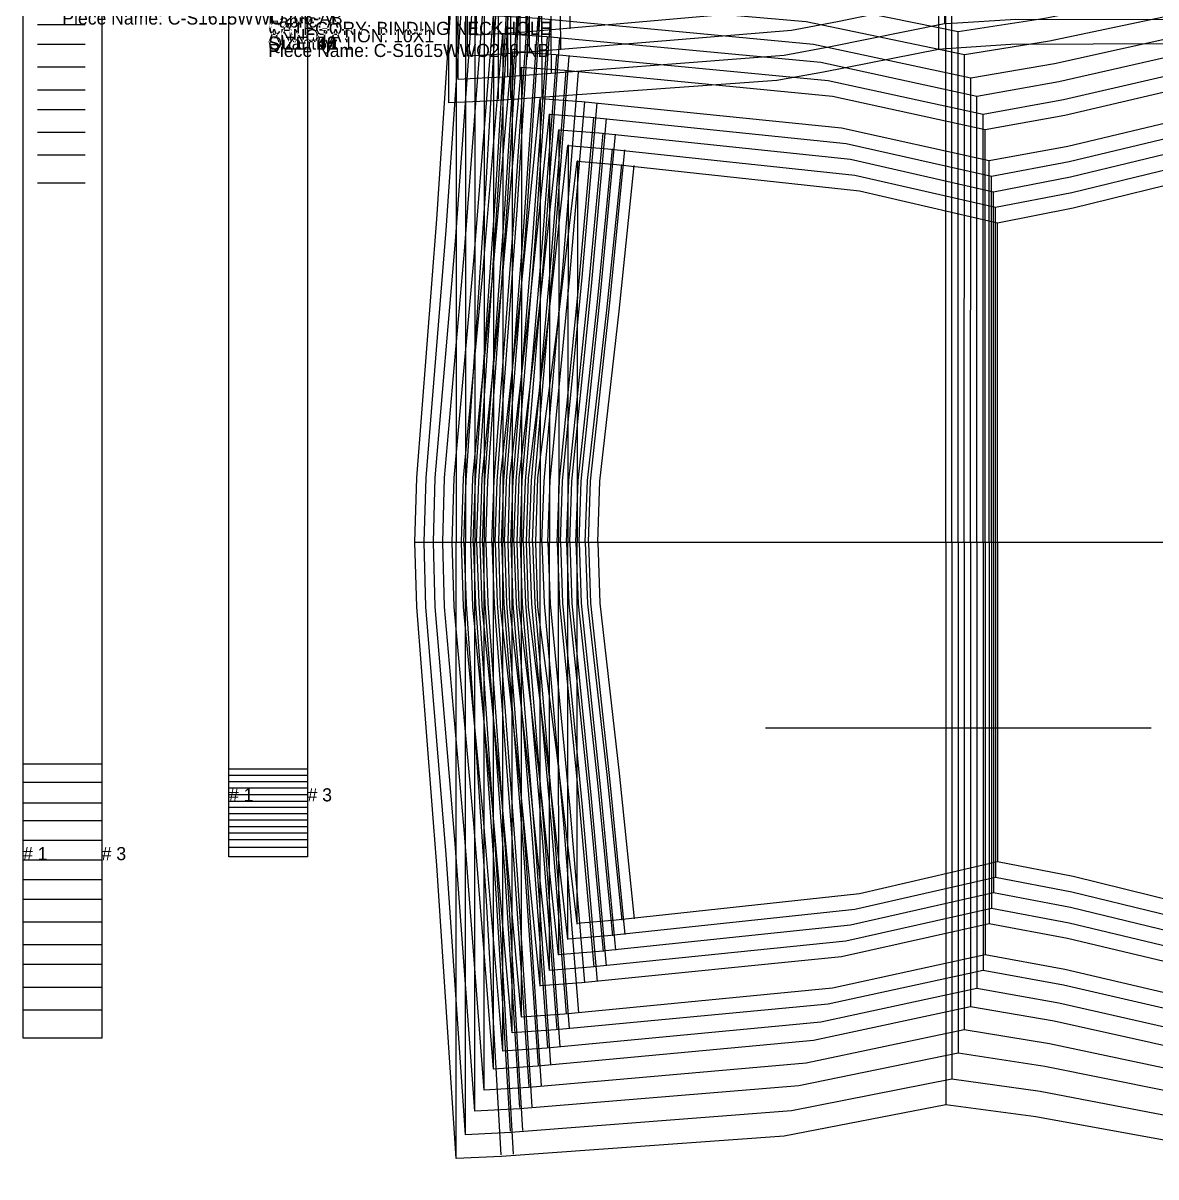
# Model space of a CAD drawing. Extents: x -93.6 to 5.6, y -2 to 41.8.
# Drawn here: x -93.6 to -72.04, y -2.04 to 19.93 of the extents above; entities that cross this region are included whole.
import ezdxf

# ---------------------------------------------------------------- set-up
doc = ezdxf.new("R2010")
doc.units = 0

# ---------------------------------------------------------------- blocks, each defined once
blk = doc.blocks.new('C-S1615WWO206-NB_26')
at = {"layer": '1'}
for points in [[(-89.681, 5.7272), (-89.681, 32.8354)], [(-88.185, 30.8669), (-88.185, 5.7272)], [(-88.185, 5.7272), (-89.681, 5.7272)]]:
    blk.add_lwpolyline(points, dxfattribs=at)
for s, p in [('SIZE: 26', (-88.933, 19.4213)), ('Piece Name: C-S1615WWO206-NB', (-88.933, 19.2813))]:
    blk.add_text(s, height=0.25, dxfattribs=at).set_placement(p)
blk = doc.blocks.new('C-S1615WWO206-NB_28')
at = {"layer": '1'}
for points in [[(-89.681, 5.6066), (-89.681, 32.9561)], [(-88.185, 30.9876), (-88.185, 5.6066)], [(-88.185, 5.6066), (-89.681, 5.6066)]]:
    blk.add_lwpolyline(points, dxfattribs=at)
for s, p in [('SIZE: 28', (-88.933, 19.4213)), ('Piece Name: C-S1615WWO206-NB', (-88.933, 19.2813))]:
    blk.add_text(s, height=0.25, dxfattribs=at).set_placement(p)
blk = doc.blocks.new('C-S1615WWO206-NB_30')
at = {"layer": '1'}
for points in [[(-89.681, 5.4847), (-89.681, 33.0779)], [(-88.185, 31.1094), (-88.185, 5.4847)], [(-88.185, 5.4847), (-89.681, 5.4847)]]:
    blk.add_lwpolyline(points, dxfattribs=at)
for s, p in [('SIZE: 30', (-88.933, 19.4213)), ('Piece Name: C-S1615WWO206-NB', (-88.933, 19.2813))]:
    blk.add_text(s, height=0.25, dxfattribs=at).set_placement(p)
blk = doc.blocks.new('C-S1615WWO206-NB_32')
at = {"layer": '1'}
for points in [[(-89.681, 5.3617), (-89.681, 33.201)], [(-88.185, 31.2325), (-88.185, 5.3617)], [(-88.185, 5.3617), (-89.681, 5.3617)]]:
    blk.add_lwpolyline(points, dxfattribs=at)
for s, p in [('SIZE: 32', (-88.933, 19.4213)), ('Piece Name: C-S1615WWO206-NB', (-88.933, 19.2813))]:
    blk.add_text(s, height=0.25, dxfattribs=at).set_placement(p)
blk = doc.blocks.new('C-S1615WWO206-NB_34')
at = {"layer": '1'}
for points in [[(-89.681, 5.2377), (-89.681, 33.325)], [(-88.185, 31.3565), (-88.185, 5.2377)], [(-88.185, 5.2377), (-89.681, 5.2377)]]:
    blk.add_lwpolyline(points, dxfattribs=at)
for s, p in [('SIZE: 34', (-88.933, 19.4213)), ('Piece Name: C-S1615WWO206-NB', (-88.933, 19.2813))]:
    blk.add_text(s, height=0.25, dxfattribs=at).set_placement(p)
blk = doc.blocks.new('C-S1615WWO206-NB_36')
at = {"layer": '1'}
for points in [[(-89.681, 5.1119), (-89.681, 33.4508)], [(-88.185, 31.4823), (-88.185, 5.1119)], [(-88.185, 5.1119), (-89.681, 5.1119)]]:
    blk.add_lwpolyline(points, dxfattribs=at)
at = {"layer": '2'}
for p in [(-89.681, 5.1119), (-89.681, 5.1119), (-88.185, 5.1119), (-88.185, 5.1119)]:
    blk.add_point(p, dxfattribs=at)
at = {"layer": '1'}
for s, p in [('Fabric: A', (-88.933, 19.8413)), ('ANNOTATION: 10X1', (-88.933, 19.5613)), ('CATEGORY: BINDING NECKHOLE', (-88.933, 19.7013)), ('Quantity: 1', (-88.933, 19.4213)), ('Piece Name: C-S1615WWO206-NB', (-88.933, 19.2813))]:
    blk.add_text(s, height=0.25, dxfattribs=at).set_placement(p)
at = {"layer": '2'}
for s, p in [('# 1', (-89.681, 5.1119)), ('# 3', (-88.185, 5.1119)), ('# 3', (-88.185, 5.1119))]:
    blk.add_text(s, height=0.25, dxfattribs=at).set_placement(p)
blk = doc.blocks.new('C-S1615WWO206-NB_38')
at = {"layer": '1'}
for points in [[(-89.681, 4.993), (-89.681, 33.5697)], [(-88.185, 31.6012), (-88.185, 4.993)], [(-88.185, 4.993), (-89.681, 4.993)]]:
    blk.add_lwpolyline(points, dxfattribs=at)
for s, p in [('SIZE: 38', (-88.933, 19.4213)), ('Piece Name: C-S1615WWO206-NB', (-88.933, 19.2813))]:
    blk.add_text(s, height=0.25, dxfattribs=at).set_placement(p)
blk = doc.blocks.new('C-S1615WWO206-NB_40')
at = {"layer": '1'}
for points in [[(-89.681, 4.8729), (-89.681, 33.6898)], [(-88.185, 31.7213), (-88.185, 4.8729)], [(-88.185, 4.8729), (-89.681, 4.8729)]]:
    blk.add_lwpolyline(points, dxfattribs=at)
for s, p in [('SIZE: 40', (-88.933, 19.4213)), ('Piece Name: C-S1615WWO206-NB', (-88.933, 19.2813))]:
    blk.add_text(s, height=0.25, dxfattribs=at).set_placement(p)
blk = doc.blocks.new('C-S1615WWO206-NB_42')
at = {"layer": '1'}
for points in [[(-89.681, 4.7516), (-89.681, 33.811)], [(-88.185, 31.8425), (-88.185, 4.7516)], [(-88.185, 4.7516), (-89.681, 4.7516)]]:
    blk.add_lwpolyline(points, dxfattribs=at)
for s, p in [('SIZE: 42', (-88.933, 19.4213)), ('Piece Name: C-S1615WWO206-NB', (-88.933, 19.2813))]:
    blk.add_text(s, height=0.25, dxfattribs=at).set_placement(p)
blk = doc.blocks.new('C-S1615WWO206-NB_44')
at = {"layer": '1'}
for points in [[(-89.681, 4.6294), (-89.681, 33.9333)], [(-88.185, 31.9648), (-88.185, 4.6294)], [(-88.185, 4.6294), (-89.681, 4.6294)]]:
    blk.add_lwpolyline(points, dxfattribs=at)
for s, p in [('SIZE: 44', (-88.933, 19.4213)), ('Piece Name: C-S1615WWO206-NB', (-88.933, 19.2813))]:
    blk.add_text(s, height=0.25, dxfattribs=at).set_placement(p)
blk = doc.blocks.new('C-S1615WWO206-NB_46')
at = {"layer": '1'}
for points in [[(-89.681, 4.5059), (-89.681, 34.0567)], [(-88.185, 32.0882), (-88.185, 4.5059)], [(-88.185, 4.5059), (-89.681, 4.5059)]]:
    blk.add_lwpolyline(points, dxfattribs=at)
for s, p in [('SIZE: 46', (-88.933, 19.4213)), ('Piece Name: C-S1615WWO206-NB', (-88.933, 19.2813))]:
    blk.add_text(s, height=0.25, dxfattribs=at).set_placement(p)
blk = doc.blocks.new('C-S1615WWO206-NB_48')
at = {"layer": '1'}
for points in [[(-89.681, 4.3817), (-89.681, 34.1809)], [(-88.185, 32.2124), (-88.185, 4.3817)], [(-88.185, 4.3817), (-89.681, 4.3817)]]:
    blk.add_lwpolyline(points, dxfattribs=at)
for s, p in [('SIZE: 48', (-88.933, 19.4213)), ('Piece Name: C-S1615WWO206-NB', (-88.933, 19.2813))]:
    blk.add_text(s, height=0.25, dxfattribs=at).set_placement(p)
blk = doc.blocks.new('C-S1615WWO206-NB_50')
at = {"layer": '1'}
for points in [[(-89.681, 4.2347), (-89.681, 34.328)], [(-88.185, 32.3595), (-88.185, 4.2347)], [(-88.185, 4.2347), (-89.681, 4.2347)]]:
    blk.add_lwpolyline(points, dxfattribs=at)
for s, p in [('SIZE: 50', (-88.933, 19.4213)), ('Piece Name: C-S1615WWO206-NB', (-88.933, 19.2813))]:
    blk.add_text(s, height=0.25, dxfattribs=at).set_placement(p)
blk = doc.blocks.new('C-S1615WWO206-NB_52')
at = {"layer": '1'}
for points in [[(-89.681, 4.0573), (-89.681, 34.5053)], [(-88.185, 32.5368), (-88.185, 4.0573)], [(-88.185, 4.0573), (-89.681, 4.0573)]]:
    blk.add_lwpolyline(points, dxfattribs=at)
for s, p in [('SIZE: 52', (-88.933, 19.4213)), ('Piece Name: C-S1615WWO206-NB', (-88.933, 19.2813))]:
    blk.add_text(s, height=0.25, dxfattribs=at).set_placement(p)
blk = doc.blocks.new('C-S1615WWO206-B_46')
at = {"layer": '1'}
for points in [[(-84.9669, 19.6963), (-84.9668, 30.123)], [(-75.8248, 20.8413), (-77.9697, 20.3834), (-78.8348, 20.2118), (-84.1169, 19.7469), (-84.5145, 19.7232), (-84.9669, 19.6963)]]:
    blk.add_lwpolyline(points, dxfattribs=at)
at = {"layer": '8'}
for p, q in [((-84.0218, 19.7643), (-84.0218, 30.123)), ((-83.7856, 19.7798), (-83.7856, 30.123))]:
    blk.add_line(p, q, dxfattribs=at)
blk.add_lwpolyline([(-83.2092, 21.8649), (-83.2, 20.5309), (-83.1949, 19.8177)], dxfattribs=at)
blk = doc.blocks.new('C-S1615WWO206-B_48')
at = {"layer": '1'}
for points in [[(-85.1441, 19.2993), (-85.144, 30.1263)], [(-75.9429, 20.4017), (-78.1027, 19.9527), (-78.9737, 19.7847), (-84.2889, 19.3456), (-84.6889, 19.3239), (-85.1441, 19.2993)]]:
    blk.add_lwpolyline(points, dxfattribs=at)
at = {"layer": '8'}
for p, q in [((-84.199, 19.3682), (-84.199, 30.1263)), ((-83.9628, 19.3823), (-83.9628, 30.1263))]:
    blk.add_line(p, q, dxfattribs=at)
blk.add_lwpolyline([(-83.3858, 21.4637), (-83.3766, 20.1297), (-83.3715, 19.4165)], dxfattribs=at)
blk = doc.blocks.new('C-S1615WWO206-B_50')
at = {"layer": '1'}
for points in [[(-85.3213, 18.8532), (-85.3212, 30.1297)], [(-67.7616, 20.0614), (-68.5561, 19.9871), (-74.706, 19.9965), (-75.9177, 19.9219), (-76.061, 19.913)], [(-76.061, 19.913), (-78.2357, 19.4729), (-79.1126, 19.3086), (-84.4609, 18.8952), (-84.8634, 18.8755), (-85.3213, 18.8532)]]:
    blk.add_lwpolyline(points, dxfattribs=at)
at = {"layer": '8'}
for p, q in [((-84.3762, 18.923), (-84.3762, 30.1297)), ((-84.14, 18.9357), (-84.14, 30.1297)), ((-76.061, 30.1296), (-76.061, 19.9127))]:
    blk.add_line(p, q, dxfattribs=at)
blk.add_lwpolyline([(-83.562, 21.0136), (-83.5528, 19.6796), (-83.5477, 18.9664)], dxfattribs=at)
blk = doc.blocks.new('C-S1615WWO206-B_52')
at = {"layer": '1'}
for points in [[(-85.4984, 18.407), (-85.4984, 30.1329)], [(-67.7419, 19.6217), (-68.5364, 19.5474), (-74.7998, 19.5178), (-76.0332, 19.4341), (-76.1791, 19.4241)], [(-76.1791, 19.4241), (-78.3687, 18.9929), (-79.2516, 18.8323), (-84.6329, 18.4447), (-85.0378, 18.4271), (-85.4984, 18.407)]]:
    blk.add_lwpolyline(points, dxfattribs=at)
at = {"layer": '8'}
for p, q in [((-84.5534, 18.4777), (-84.5534, 30.1329)), ((-84.3172, 18.489), (-84.3172, 30.1329)), ((-76.1791, 30.1328), (-76.1791, 19.4238))]:
    blk.add_line(p, q, dxfattribs=at)
blk.add_lwpolyline([(-83.7379, 20.5634), (-83.7287, 19.2294), (-83.7236, 18.5162)], dxfattribs=at)
blk = doc.blocks.new('C-S1615WWO206-F_26')
at = {"layer": '1'}
for points in [[(-75.053, 16.1273), (-73.6144, 16.408), (-68.6555, 17.6269), (-67.9977, 17.6962)], [(-83.8391, 10.0442), (-83.8019, 11.2704), (-83.4327, 14.0976), (-83.0522, 17.2989)], [(-83.0522, 17.2989), (-82.3081, 17.2379), (-77.6827, 16.7347), (-75.053, 16.1273)], [(-83.0529, 2.7894), (-83.4332, 5.9907), (-83.8021, 8.8181), (-83.8391, 10.0442)], [(-75.0538, 3.9603), (-77.6836, 3.3529), (-82.3089, 2.8503), (-83.0529, 2.7894)], [(-67.9986, 2.3907), (-68.6565, 2.46), (-73.6152, 3.6793), (-75.0538, 3.9603)]]:
    blk.add_lwpolyline(points, dxfattribs=at)
at = {"layer": '5'}
blk.add_line((-79.4714, 6.5144), (-72.3832, 6.5144), dxfattribs=at)
at = {"layer": '7'}
blk.add_line((-79.4714, 6.5144), (-72.3832, 6.5144), dxfattribs=at)
at = {"layer": '8'}
for p, q in [((-75.0539, 10.0438), (-75.0531, 16.1275)), ((-83.8391, 10.0442), (-65.875, 10.0433)), ((-75.0539, 10.0438), (-75.0539, 3.9601))]:
    blk.add_line(p, q, dxfattribs=at)
for points in [[(-83.0508, 17.3117), (-83.0518, 12.0418), (-83.0522, 10.0442)], [(-82.902, 10.0442), (-82.858, 11.2188), (-82.4909, 14.4625), (-82.2033, 17.2364)], [(-82.6634, 10.0442), (-82.6221, 11.206), (-82.2556, 14.4408), (-81.9683, 17.215)], [(-83.0516, 2.7767), (-83.0521, 8.0465), (-83.0522, 10.0442)], [(-82.902, 10.0442), (-82.8582, 8.8696), (-82.4914, 5.6257), (-82.2041, 2.8518)], [(-82.6634, 10.0442), (-82.6223, 8.8824), (-82.2561, 5.6474), (-81.9691, 2.8733)]]:
    blk.add_lwpolyline(points, dxfattribs=at)
blk = doc.blocks.new('C-S1615WWO206-F_28')
at = {"layer": '1'}
for points in [[(-75.0923, 16.4226), (-73.6405, 16.7028), (-68.6357, 17.9221), (-67.9778, 17.9913)], [(-84.0162, 10.0442), (-83.979, 11.2704), (-83.6087, 14.2374), (-83.229, 17.597)], [(-83.229, 17.597), (-82.4722, 17.5364), (-77.7677, 17.0348), (-75.0923, 16.4226)], [(-83.2297, 2.4914), (-83.6092, 5.8509), (-83.9791, 8.8181), (-84.0162, 10.0442)], [(-75.093, 3.665), (-77.7686, 3.0529), (-82.473, 2.5518), (-83.2297, 2.4914)], [(-67.9787, 2.0955), (-68.6366, 2.1648), (-73.6413, 3.3845), (-75.093, 3.665)]]:
    blk.add_lwpolyline(points, dxfattribs=at)
at = {"layer": '5'}
blk.add_line((-79.4516, 6.5144), (-72.3634, 6.5144), dxfattribs=at)
at = {"layer": '7'}
blk.add_line((-79.4516, 6.5144), (-72.3634, 6.5144), dxfattribs=at)
at = {"layer": '8'}
for p, q in [((-75.0931, 10.0438), (-75.0924, 16.4228)), ((-84.0162, 10.0442), (-65.7567, 10.0433)), ((-75.0931, 10.0438), (-75.0931, 3.6648))]:
    blk.add_line(p, q, dxfattribs=at)
for points in [[(-83.2278, 17.6069), (-83.2289, 12.123), (-83.2292, 10.0442)], [(-83.0791, 10.0442), (-83.0351, 11.2188), (-82.6672, 14.6229), (-82.3802, 17.5339)], [(-82.8404, 10.0442), (-82.7992, 11.206), (-82.4319, 14.6013), (-82.1451, 17.513)], [(-83.2286, 2.4814), (-83.2291, 7.9653), (-83.2292, 10.0442)], [(-83.0791, 10.0442), (-83.0352, 8.8696), (-82.6677, 5.4653), (-82.381, 2.5544)], [(-82.8404, 10.0442), (-82.7993, 8.8824), (-82.4324, 5.4869), (-82.1459, 2.5753)]]:
    blk.add_lwpolyline(points, dxfattribs=at)
blk = doc.blocks.new('C-S1615WWO206-F_30')
at = {"layer": '1'}
for points in [[(-75.1316, 16.7179), (-73.6667, 16.9975), (-68.6159, 18.2173), (-67.958, 18.2865)], [(-84.1933, 10.0442), (-84.1561, 11.2704), (-83.7848, 14.3772), (-83.4058, 17.8948)], [(-83.4058, 17.8948), (-82.6363, 17.8349), (-77.8527, 17.3347), (-75.1316, 16.7179)], [(-83.4065, 2.1935), (-83.7853, 5.7111), (-84.1562, 8.8181), (-84.1933, 10.0442)], [(-75.1323, 3.3697), (-77.8536, 2.753), (-82.6371, 2.2533), (-83.4065, 2.1935)], [(-67.9589, 1.8003), (-68.6168, 1.8696), (-73.6675, 3.0897), (-75.1323, 3.3697)]]:
    blk.add_lwpolyline(points, dxfattribs=at)
at = {"layer": '5'}
blk.add_line((-79.4318, 6.5144), (-72.3436, 6.5144), dxfattribs=at)
at = {"layer": '7'}
blk.add_line((-79.4318, 6.5144), (-72.3436, 6.5144), dxfattribs=at)
at = {"layer": '8'}
for p, q in [((-75.1324, 10.0438), (-75.1317, 16.718)), ((-84.1933, 10.0442), (-65.6385, 10.0433)), ((-75.1324, 10.0438), (-75.1324, 3.3695))]:
    blk.add_line(p, q, dxfattribs=at)
for points in [[(-83.4049, 17.9023), (-83.406, 12.2041), (-83.4063, 10.0442)], [(-83.2562, 10.0442), (-83.2122, 11.2188), (-82.8435, 14.7833), (-82.5571, 17.8312)], [(-83.0175, 10.0442), (-82.9763, 11.206), (-82.6081, 14.7618), (-82.3219, 17.8109)], [(-83.4057, 2.1861), (-83.4062, 7.8842), (-83.4063, 10.0442)], [(-83.2562, 10.0442), (-83.2123, 8.8696), (-82.844, 5.3049), (-82.5579, 2.2571)], [(-83.0175, 10.0442), (-82.9764, 8.8824), (-82.6086, 5.3264), (-82.3227, 2.2774)]]:
    blk.add_lwpolyline(points, dxfattribs=at)
blk = doc.blocks.new('C-S1615WWO206-F_32')
at = {"layer": '1'}
for points in [[(-75.1709, 17.0132), (-73.6928, 17.2924), (-68.5961, 18.5125), (-67.9382, 18.5818)], [(-84.3704, 10.0442), (-84.3332, 11.2704), (-83.961, 14.517), (-83.5827, 18.1927)], [(-83.5827, 18.1927), (-82.8005, 18.1332), (-77.9377, 17.6345), (-75.1709, 17.0132)], [(-83.5834, 1.8957), (-83.9615, 5.5713), (-84.3333, 8.8181), (-84.3704, 10.0442)], [(-75.1716, 3.0744), (-77.9386, 2.4531), (-82.8013, 1.9549), (-83.5834, 1.8957)], [(-67.9391, 1.5051), (-68.597, 1.5744), (-73.6936, 2.7949), (-75.1716, 3.0744)]]:
    blk.add_lwpolyline(points, dxfattribs=at)
at = {"layer": '5'}
blk.add_line((-79.412, 6.5144), (-72.3238, 6.5144), dxfattribs=at)
at = {"layer": '7'}
blk.add_line((-79.412, 6.5144), (-72.3238, 6.5144), dxfattribs=at)
at = {"layer": '8'}
for p, q in [((-75.1717, 10.0438), (-75.171, 17.0134)), ((-84.3704, 10.0442), (-65.5203, 10.0433)), ((-75.1717, 10.0438), (-75.1717, 3.0742))]:
    blk.add_line(p, q, dxfattribs=at)
for points in [[(-83.582, 18.1976), (-83.5831, 12.2853), (-83.5834, 10.0442)], [(-83.4333, 10.0442), (-83.3893, 11.2188), (-83.0198, 14.9436), (-82.734, 18.1285)], [(-83.1946, 10.0442), (-83.1534, 11.206), (-82.7844, 14.9222), (-82.4988, 18.1086)], [(-83.5828, 1.8908), (-83.5833, 7.803), (-83.5834, 10.0442)], [(-83.4333, 10.0442), (-83.3894, 8.8696), (-83.0203, 5.1446), (-82.7348, 1.9598)], [(-83.1946, 10.0442), (-83.1535, 8.8824), (-82.7849, 5.166), (-82.4996, 1.9796)]]:
    blk.add_lwpolyline(points, dxfattribs=at)
blk = doc.blocks.new('C-S1615WWO206-F_34')
at = {"layer": '1'}
for points in [[(-75.2102, 17.3085), (-73.719, 17.5872), (-68.5763, 18.8077), (-67.9185, 18.877)], [(-84.5475, 10.0442), (-84.5103, 11.2704), (-84.1371, 14.6567), (-83.7597, 18.4904)], [(-83.7597, 18.4904), (-82.9648, 18.4316), (-78.0227, 17.9344), (-75.2102, 17.3085)], [(-83.7603, 1.598), (-84.1377, 5.4316), (-84.5105, 8.8181), (-84.5475, 10.0442)], [(-75.2109, 2.7791), (-78.0236, 2.1533), (-82.9656, 1.6566), (-83.7603, 1.598)], [(-67.9194, 1.2099), (-68.5773, 1.2792), (-73.7197, 2.5001), (-75.2109, 2.7791)]]:
    blk.add_lwpolyline(points, dxfattribs=at)
at = {"layer": '5'}
blk.add_line((-79.3922, 6.5144), (-72.304, 6.5144), dxfattribs=at)
at = {"layer": '7'}
blk.add_line((-79.3922, 6.5144), (-72.304, 6.5144), dxfattribs=at)
at = {"layer": '8'}
for p, q in [((-75.211, 10.0438), (-75.2103, 17.3087)), ((-84.5475, 10.0442), (-65.4022, 10.0433)), ((-75.211, 10.0438), (-75.211, 2.7789))]:
    blk.add_line(p, q, dxfattribs=at)
for points in [[(-83.7591, 18.4928), (-83.7602, 12.3665), (-83.7606, 10.0442)], [(-83.6104, 10.0442), (-83.5664, 11.2188), (-83.1961, 15.1039), (-82.9109, 18.4256)], [(-83.3717, 10.0442), (-83.3305, 11.206), (-82.9607, 15.0825), (-82.6758, 18.4064)], [(-83.7599, 1.5955), (-83.7605, 7.7218), (-83.7606, 10.0442)], [(-83.6104, 10.0442), (-83.5666, 8.8696), (-83.1966, 4.9843), (-82.9117, 1.6626)], [(-83.3717, 10.0442), (-83.3306, 8.8824), (-82.9613, 5.0057), (-82.6766, 1.6819)]]:
    blk.add_lwpolyline(points, dxfattribs=at)
blk = doc.blocks.new('C-S1615WWO206-F_38')
at = {"layer": '1'}
for points in [[(-75.289, 17.8991), (-73.7714, 18.1767), (-68.5369, 19.3981), (-67.9041, 19.4646)], [(-84.9019, 10.0442), (-84.8647, 11.2704), (-84.4896, 14.9362), (-84.1138, 19.0857)], [(-84.1138, 19.0857), (-83.2935, 19.0281), (-78.193, 18.5341), (-75.289, 17.8991)], [(-84.1144, 1.0026), (-84.4901, 5.1521), (-84.8648, 8.8181), (-84.9019, 10.0442)], [(-75.2897, 2.1885), (-78.1939, 1.5536), (-83.2942, 1.0601), (-84.1144, 1.0026)], [(-67.905, 0.6223), (-68.5379, 0.6888), (-73.7722, 1.9106), (-75.2897, 2.1885)]]:
    blk.add_lwpolyline(points, dxfattribs=at)
at = {"layer": '5'}
blk.add_line((-79.3528, 6.5144), (-72.2646, 6.5144), dxfattribs=at)
at = {"layer": '7'}
blk.add_line((-79.3528, 6.5144), (-72.2646, 6.5144), dxfattribs=at)
at = {"layer": '8'}
for p, q in [((-75.2898, 10.0438), (-75.2892, 17.8993)), ((-84.9019, 10.0441), (-65.166, 10.0432)), ((-75.2898, 10.0438), (-75.2898, 2.1883))]:
    blk.add_line(p, q, dxfattribs=at)
for points in [[(-84.1135, 19.0835), (-84.1146, 12.5288), (-84.115, 10.0442)], [(-83.9648, 10.0442), (-83.9208, 11.2188), (-83.5488, 15.4244), (-83.2649, 19.02)], [(-83.7261, 10.0442), (-83.6849, 11.206), (-83.3136, 15.4032), (-83.0299, 19.0018)], [(-84.1143, 1.0049), (-84.1147, 7.5595), (-84.115, 10.0442)], [(-83.9648, 10.0442), (-83.9209, 8.8696), (-83.5493, 4.6638), (-83.2657, 1.0682)], [(-83.7261, 10.0442), (-83.685, 8.8824), (-83.3141, 4.685), (-83.0307, 1.0865)]]:
    blk.add_lwpolyline(points, dxfattribs=at)
blk = doc.blocks.new('C-S1615WWO206-F_40')
at = {"layer": '1'}
for points in [[(-75.3284, 18.1944), (-73.7976, 18.4714), (-68.5172, 19.6933), (-67.8744, 19.7608)], [(-85.0791, 10.0442), (-85.0419, 11.2704), (-84.6659, 15.0758), (-84.2906, 19.3832)], [(-84.2906, 19.3832), (-83.4577, 19.3261), (-78.2782, 18.8338), (-75.3284, 18.1944)], [(-84.2914, 0.7051), (-84.6664, 5.0125), (-85.042, 8.8181), (-85.0791, 10.0442)], [(-75.3291, 1.8932), (-78.279, 1.2538), (-83.4585, 0.762), (-84.2914, 0.7051)], [(-67.8753, 0.3261), (-68.5181, 0.3936), (-73.7984, 1.6158), (-75.3291, 1.8932)]]:
    blk.add_lwpolyline(points, dxfattribs=at)
at = {"layer": '5'}
blk.add_line((-79.3331, 6.5144), (-72.2449, 6.5144), dxfattribs=at)
at = {"layer": '7'}
blk.add_line((-79.3331, 6.5144), (-72.2449, 6.5144), dxfattribs=at)
at = {"layer": '8'}
for p, q in [((-75.3292, 10.0438), (-75.3286, 18.1946)), ((-85.0791, 10.0441), (-65.0479, 10.0432)), ((-75.3292, 10.0438), (-75.3292, 1.893))]:
    blk.add_line(p, q, dxfattribs=at)
for points in [[(-84.2907, 19.3787), (-84.2918, 12.61), (-84.2922, 10.0442)], [(-84.142, 10.0442), (-84.098, 11.2188), (-83.7254, 15.5847), (-83.4421, 19.3171)], [(-83.9033, 10.0442), (-83.8621, 11.206), (-83.4898, 15.5634), (-83.2067, 19.2993)], [(-84.2915, 0.7096), (-84.2919, 7.4783), (-84.2922, 10.0442)], [(-84.142, 10.0442), (-84.0981, 8.8696), (-83.7259, 4.5035), (-83.4429, 0.7711)], [(-83.9033, 10.0442), (-83.8622, 8.8824), (-83.4904, 4.5248), (-83.2075, 0.789)]]:
    blk.add_lwpolyline(points, dxfattribs=at)
blk = doc.blocks.new('C-S1615WWO206-F_42')
at = {"layer": '1'}
for points in [[(-75.4465, 18.5388), (-73.8851, 18.8148), (-68.4975, 20.0377), (-67.8562, 20.1049)], [(-85.2563, 10.0442), (-85.2191, 11.2704), (-84.8421, 15.2379), (-84.4679, 19.7287)], [(-84.4679, 19.7287), (-83.6296, 19.6719), (-78.416, 19.1803), (-75.4465, 18.5388)], [(-84.4686, 0.3597), (-84.8427, 4.8504), (-85.2192, 8.8181), (-85.2563, 10.0442)], [(-75.4472, 1.5487), (-78.4169, 0.9074), (-83.6304, 0.4164), (-84.4686, 0.3597)], [(-67.8571, -0.018), (-68.4984, 0.0492), (-73.8858, 1.2725), (-75.4472, 1.5487)]]:
    blk.add_lwpolyline(points, dxfattribs=at)
at = {"layer": '5'}
blk.add_line((-79.3134, 6.5144), (-72.2252, 6.5144), dxfattribs=at)
at = {"layer": '7'}
blk.add_line((-79.3134, 6.5144), (-72.2252, 6.5144), dxfattribs=at)
at = {"layer": '8'}
for p, q in [((-75.4473, 10.0438), (-75.4466, 18.539)), ((-85.2563, 10.0441), (-64.9297, 10.0432)), ((-75.4473, 10.0438), (-75.4473, 1.5485))]:
    blk.add_line(p, q, dxfattribs=at)
for points in [[(-84.4679, 19.7233), (-84.469, 12.7047), (-84.4693, 10.0442)], [(-84.3192, 10.0442), (-84.2752, 11.2188), (-83.9016, 15.7708), (-83.6191, 19.6623)], [(-84.0805, 10.0442), (-84.0393, 11.206), (-83.6662, 15.7495), (-83.384, 19.6447)], [(-84.4687, 0.3651), (-84.4691, 7.3836), (-84.4693, 10.0442)], [(-84.3192, 10.0442), (-84.2753, 8.8696), (-83.9022, 4.3174), (-83.6199, 0.4259)], [(-84.0805, 10.0442), (-84.0394, 8.8824), (-83.6668, 4.3387), (-83.3848, 0.4436)]]:
    blk.add_lwpolyline(points, dxfattribs=at)
blk = doc.blocks.new('C-S1615WWO206-F_44')
at = {"layer": '1'}
for points in [[(-75.5646, 18.8834), (-73.9725, 19.1582), (-68.4778, 20.3821), (-67.8253, 20.4504)], [(-85.4335, 10.0442), (-85.3963, 11.2704), (-85.0183, 15.4001), (-84.645, 20.0742)], [(-84.645, 20.0742), (-83.8013, 20.0177), (-78.5536, 19.5267), (-75.5646, 18.8834)], [(-84.6458, 0.0142), (-85.0188, 4.6882), (-85.3964, 8.8181), (-85.4335, 10.0442)], [(-75.5654, 1.2042), (-78.5546, 0.5611), (-83.8021, 0.0706), (-84.6458, 0.0142)], [(-67.8262, -0.3636), (-68.4787, -0.2952), (-73.9733, 0.9291), (-75.5654, 1.2042)]]:
    blk.add_lwpolyline(points, dxfattribs=at)
at = {"layer": '5'}
blk.add_line((-79.2937, 6.5144), (-72.2055, 6.5144), dxfattribs=at)
at = {"layer": '7'}
blk.add_line((-79.2937, 6.5144), (-72.2055, 6.5144), dxfattribs=at)
at = {"layer": '8'}
for p, q in [((-75.5654, 10.0438), (-75.5647, 18.8836)), ((-85.4335, 10.0441), (-64.8116, 10.0432)), ((-75.5654, 10.0438), (-75.5654, 1.204))]:
    blk.add_line(p, q, dxfattribs=at)
for points in [[(-84.6451, 20.0677), (-84.6461, 12.7994), (-84.6465, 10.0442)], [(-84.4965, 10.0442), (-84.4524, 11.2188), (-84.078, 15.957), (-83.7962, 20.0076)], [(-84.2577, 10.0442), (-84.2165, 11.206), (-83.8427, 15.9355), (-83.5611, 19.9902)], [(-84.6459, 0.0206), (-84.6463, 7.2889), (-84.6465, 10.0442)], [(-84.4965, 10.0442), (-84.4525, 8.8696), (-84.0786, 4.1312), (-83.797, 0.0806)], [(-84.2577, 10.0442), (-84.2166, 8.8824), (-83.8432, 4.1527), (-83.5619, 0.0981)]]:
    blk.add_lwpolyline(points, dxfattribs=at)
blk = doc.blocks.new('C-S1615WWO206-F_46')
at = {"layer": '1'}
for points in [[(-75.6855, 19.3263), (-74.063, 19.5889), (-68.4609, 20.7758), (-67.8128, 20.8438)], [(-85.6135, 10.0442), (-85.5763, 11.2704), (-85.1968, 15.5879), (-84.8245, 20.4744)], [(-84.8245, 20.4744), (-83.9755, 20.4222), (-78.6951, 19.957), (-75.6855, 19.3263)], [(-84.8252, -0.3861), (-85.1974, 4.5004), (-85.5764, 8.8181), (-85.6135, 10.0442)], [(-75.6862, 0.7613), (-78.696, 0.1308), (-83.9763, -0.3339), (-84.8252, -0.3861)], [(-67.8137, -0.7569), (-68.4618, -0.6889), (-74.0638, 0.4984), (-75.6862, 0.7613)]]:
    blk.add_lwpolyline(points, dxfattribs=at)
at = {"layer": '5'}
blk.add_line((-79.2768, 6.5144), (-72.1886, 6.5144), dxfattribs=at)
at = {"layer": '7'}
blk.add_line((-79.2768, 6.5144), (-72.1886, 6.5144), dxfattribs=at)
at = {"layer": '8'}
for p, q in [((-75.6863, 10.0438), (-75.6856, 19.3265)), ((-85.6135, 10.0441), (-64.6963, 10.0432)), ((-75.6863, 10.0438), (-75.6863, 0.7611))]:
    blk.add_line(p, q, dxfattribs=at)
for points in [[(-84.8251, 20.4615), (-84.8261, 12.9076), (-84.8265, 10.0442)], [(-84.6764, 10.0442), (-84.6324, 11.2188), (-84.2568, 16.1721), (-83.9758, 20.4065)], [(-84.4377, 10.0442), (-84.3965, 11.206), (-84.0213, 16.151), (-83.7406, 20.3905)], [(-84.8259, -0.3731), (-84.8263, 7.1807), (-84.8265, 10.0442)], [(-84.6764, 10.0442), (-84.6325, 8.8696), (-84.2573, 3.9161), (-83.9766, -0.3182)], [(-84.4377, 10.0442), (-84.3966, 8.8824), (-84.0218, 3.9371), (-83.7414, -0.3022)]]:
    blk.add_lwpolyline(points, dxfattribs=at)
blk = doc.blocks.new('C-S1615WWO206-F_48')
at = {"layer": '1'}
for points in [[(-75.8035, 19.7691), (-74.1507, 20.0197), (-68.4411, 21.1695), (-67.7915, 21.2376)], [(-85.7906, 10.0442), (-85.7534, 11.2704), (-85.3725, 15.7758), (-85.0011, 20.8748)], [(-85.0011, 20.8748), (-84.147, 20.8267), (-78.8338, 20.3873), (-75.8035, 19.7691)], [(-85.0018, -0.7864), (-85.3731, 4.3125), (-85.7535, 8.8181), (-85.7906, 10.0442)], [(-75.8042, 0.3184), (-78.8347, -0.2996), (-84.1478, -0.7385), (-85.0018, -0.7864)], [(-67.7924, -1.1507), (-68.442, -1.0827), (-74.1515, 0.0677), (-75.8042, 0.3184)]]:
    blk.add_lwpolyline(points, dxfattribs=at)
at = {"layer": '5'}
blk.add_line((-79.257, 6.5144), (-72.1688, 6.5144), dxfattribs=at)
at = {"layer": '7'}
blk.add_line((-79.257, 6.5144), (-72.1688, 6.5144), dxfattribs=at)
at = {"layer": '8'}
for p, q in [((-75.8043, 10.0438), (-75.8036, 19.7693)), ((-85.7906, 10.0441), (-64.5781, 10.0432)), ((-75.8043, 10.0438), (-75.8043, 0.3182))]:
    blk.add_line(p, q, dxfattribs=at)
for points in [[(-85.0022, 20.8552), (-85.0032, 13.0158), (-85.0036, 10.0442)], [(-84.8535, 10.0442), (-84.8095, 11.2188), (-84.4328, 16.3871), (-84.1525, 20.8053)], [(-84.6148, 10.0442), (-84.5736, 11.206), (-84.1972, 16.3667), (-83.9172, 20.7908)], [(-85.003, -0.7668), (-85.0034, 7.0725), (-85.0036, 10.0442)], [(-84.8535, 10.0442), (-84.8096, 8.8696), (-84.4333, 3.701), (-84.1533, -0.7171)], [(-84.6148, 10.0442), (-84.5737, 8.8824), (-84.1977, 3.7214), (-83.918, -0.7025)]]:
    blk.add_lwpolyline(points, dxfattribs=at)
blk = doc.blocks.new('C-S1615WWO206-F_50')
at = {"layer": '1'}
for points in [[(-85.9681, 10.0442), (-85.9309, 11.2704), (-85.5485, 15.9867), (-85.178, 21.3242)], [(-85.1787, -1.2359), (-85.549, 4.1015), (-85.931, 8.8181), (-85.9681, 10.0442)], [(-75.9226, -0.1737), (-78.9737, -0.779), (-84.3195, -1.1922), (-85.1787, -1.2359)], [(-67.7736, -1.5935), (-68.4226, -1.5255), (-74.2396, -0.4123), (-75.9226, -0.1737)]]:
    blk.add_lwpolyline(points, dxfattribs=at)
at = {"layer": '5'}
blk.add_line((-79.2376, 6.5144), (-72.1494, 6.5144), dxfattribs=at)
at = {"layer": '7'}
blk.add_line((-79.2376, 6.5144), (-72.1494, 6.5144), dxfattribs=at)
at = {"layer": '8'}
for p, q in [((-75.9227, 10.0438), (-75.922, 20.2614)), ((-85.9681, 10.0441), (-64.4603, 10.0432)), ((-75.9227, 10.0438), (-75.9227, -0.1739))]:
    blk.add_line(p, q, dxfattribs=at)
for points in [[(-85.1797, 21.298), (-85.1807, 13.1376), (-85.1811, 10.0442)], [(-85.031, 10.0442), (-84.987, 11.2188), (-84.609, 16.6288), (-84.3296, 21.2533)], [(-84.7923, 10.0442), (-84.7511, 11.206), (-84.3733, 16.6088), (-84.0941, 21.2402)], [(-85.1805, -1.2097), (-85.1809, 6.9507), (-85.1811, 10.0442)], [(-85.031, 10.0442), (-84.9871, 8.8696), (-84.6095, 3.4593), (-84.3304, -1.1651)], [(-84.7923, 10.0442), (-84.7512, 8.8824), (-84.3738, 3.4794), (-84.0949, -1.1519)]]:
    blk.add_lwpolyline(points, dxfattribs=at)
blk = doc.blocks.new('C-S1615WWO206-F_52')
at = {"layer": '1'}
for points in [[(-86.1452, 10.0442), (-86.108, 11.2704), (-85.724, 16.1976), (-85.3545, 21.7736)], [(-85.3553, -1.6852), (-85.7246, 3.8907), (-86.108, 8.8181), (-86.1452, 10.0442)], [(-76.0406, -0.6659), (-79.1124, -1.2585), (-84.491, -1.6459), (-85.3553, -1.6852)], [(-67.7547, -2.0363), (-68.4028, -1.9684), (-74.3273, -0.8923), (-76.0406, -0.6659)]]:
    blk.add_lwpolyline(points, dxfattribs=at)
at = {"layer": '5'}
blk.add_line((-79.2178, 6.5144), (-72.1296, 6.5144), dxfattribs=at)
at = {"layer": '7'}
blk.add_line((-79.2178, 6.5144), (-72.1296, 6.5144), dxfattribs=at)
at = {"layer": '8'}
for p, q in [((-76.0407, 10.0438), (-76.0399, 20.7535)), ((-86.1452, 10.0441), (-64.3421, 10.0432)), ((-76.0407, 10.0438), (-76.0407, -0.666))]:
    blk.add_line(p, q, dxfattribs=at)
for points in [[(-85.3567, 21.7409), (-85.3578, 13.2593), (-85.3582, 10.0442)], [(-85.2081, 10.0442), (-85.164, 11.2188), (-84.7848, 16.8704), (-84.5063, 21.7013)], [(-84.9693, 10.0442), (-84.9282, 11.206), (-84.5491, 16.8507), (-84.2706, 21.6895)], [(-85.3575, -1.6526), (-85.358, 6.829), (-85.3582, 10.0442)], [(-85.2081, 10.0442), (-85.1642, 8.8696), (-84.7852, 3.2178), (-84.5071, -1.613)], [(-84.9693, 10.0442), (-84.9282, 8.8824), (-84.5496, 3.2374), (-84.2715, -1.6013)]]:
    blk.add_lwpolyline(points, dxfattribs=at)
blk = doc.blocks.new('C-S1615WWO206-AB_26')
at = {"layer": '1'}
for points in [[(-93.599, 5.8236), (-93.599, 33.9735)], [(-92.1028, 32.005), (-92.1028, 5.8236)], [(-92.1028, 5.8236), (-93.599, 5.8236)]]:
    blk.add_lwpolyline(points, dxfattribs=at)
blk.add_text('Piece Name: C-S1615WWO206-AB', height=0.25, dxfattribs=at).set_placement((-92.8509, 19.8985))
blk = doc.blocks.new('C-S1615WWO206-AB_28')
at = {"layer": '1'}
for points in [[(-93.599, 5.4692), (-93.599, 34.3278)], [(-92.1028, 32.3593), (-92.1028, 5.4692)], [(-92.1028, 5.4692), (-93.599, 5.4692)]]:
    blk.add_lwpolyline(points, dxfattribs=at)
blk.add_text('Piece Name: C-S1615WWO206-AB', height=0.25, dxfattribs=at).set_placement((-92.8509, 19.8985))
blk = doc.blocks.new('C-S1615WWO206-AB_30')
at = {"layer": '1'}
for points in [[(-93.599, 5.0755), (-93.599, 34.7215)], [(-92.1028, 32.753), (-92.1028, 5.0755)], [(-92.1028, 5.0755), (-93.599, 5.0755)]]:
    blk.add_lwpolyline(points, dxfattribs=at)
blk.add_text('Piece Name: C-S1615WWO206-AB', height=0.25, dxfattribs=at).set_placement((-92.8509, 19.8985))
blk = doc.blocks.new('C-S1615WWO206-AB_32')
at = {"layer": '1'}
for points in [[(-93.599, 4.7409), (-93.599, 35.0562)], [(-92.1028, 33.0877), (-92.1028, 4.7409)], [(-92.1028, 4.7409), (-93.599, 4.7409)]]:
    blk.add_lwpolyline(points, dxfattribs=at)
blk.add_text('Piece Name: C-S1615WWO206-AB', height=0.25, dxfattribs=at).set_placement((-92.8509, 19.8985))
blk = doc.blocks.new('C-S1615WWO206-AB_34')
at = {"layer": '1'}
for points in [[(-93.599, 4.3669), (-93.599, 35.4302)], [(-92.1028, 33.4617), (-92.1028, 4.3669)], [(-92.1028, 4.3669), (-93.599, 4.3669)]]:
    blk.add_lwpolyline(points, dxfattribs=at)
blk.add_text('Piece Name: C-S1615WWO206-AB', height=0.25, dxfattribs=at).set_placement((-92.8509, 19.8985))
blk = doc.blocks.new('C-S1615WWO206-AB_36')
at = {"layer": '1'}
for points in [[(-93.599, 3.9929), (-93.599, 35.8042)], [(-92.1028, 33.8357), (-92.1028, 3.9929)], [(-92.1028, 3.9929), (-93.599, 3.9929)]]:
    blk.add_lwpolyline(points, dxfattribs=at)
at = {"layer": '2'}
for p in [(-93.599, 3.9929), (-93.599, 3.9929), (-92.1028, 3.9929), (-92.1028, 3.9929)]:
    blk.add_point(p, dxfattribs=at)
at = {"layer": '1'}
blk.add_text('Piece Name: C-S1615WWO206-AB', height=0.25, dxfattribs=at).set_placement((-92.8509, 19.8985))
at = {"layer": '2'}
for s, p in [('# 1', (-93.599, 3.9929)), ('# 3', (-92.1028, 3.9929)), ('# 3', (-92.1028, 3.9929))]:
    blk.add_text(s, height=0.25, dxfattribs=at).set_placement(p)
blk = doc.blocks.new('C-S1615WWO206-AB_38')
at = {"layer": '1'}
for points in [[(-93.599, 3.6188), (-93.599, 36.1782)], [(-92.1028, 34.2096), (-92.1028, 3.6188)], [(-92.1028, 3.6188), (-93.599, 3.6188)]]:
    blk.add_lwpolyline(points, dxfattribs=at)
at = {"layer": '5'}
blk.add_line((-93.3233, 19.8986), (-92.4178, 19.8986), dxfattribs=at)
at = {"layer": '7'}
blk.add_line((-93.3233, 19.8986), (-92.4178, 19.8986), dxfattribs=at)
at = {"layer": '1'}
blk.add_text('Piece Name: C-S1615WWO206-AB', height=0.25, dxfattribs=at).set_placement((-92.8509, 19.8985))
blk = doc.blocks.new('C-S1615WWO206-AB_40')
at = {"layer": '1'}
for points in [[(-93.599, 3.2449), (-93.599, 36.5522)], [(-92.1028, 34.5837), (-92.1028, 3.2449)], [(-92.1028, 3.2449), (-93.599, 3.2449)]]:
    blk.add_lwpolyline(points, dxfattribs=at)
at = {"layer": '5'}
blk.add_line((-93.3233, 19.5246), (-92.4178, 19.5246), dxfattribs=at)
at = {"layer": '7'}
blk.add_line((-93.3233, 19.5246), (-92.4178, 19.5246), dxfattribs=at)
at = {"layer": '1'}
blk.add_text('Piece Name: C-S1615WWO206-AB', height=0.25, dxfattribs=at).set_placement((-92.8509, 19.8985))
blk = doc.blocks.new('C-S1615WWO206-AB_42')
at = {"layer": '1'}
for points in [[(-93.599, 2.8118), (-93.599, 36.9852)], [(-92.1028, 35.0167), (-92.1028, 2.8118)], [(-92.1028, 2.8118), (-93.599, 2.8118)]]:
    blk.add_lwpolyline(points, dxfattribs=at)
at = {"layer": '5'}
blk.add_line((-93.3233, 19.0915), (-92.4178, 19.0915), dxfattribs=at)
at = {"layer": '7'}
blk.add_line((-93.3233, 19.0915), (-92.4178, 19.0915), dxfattribs=at)
at = {"layer": '1'}
blk.add_text('Piece Name: C-S1615WWO206-AB', height=0.25, dxfattribs=at).set_placement((-92.8509, 19.8985))
blk = doc.blocks.new('C-S1615WWO206-AB_44')
at = {"layer": '1'}
for points in [[(-93.599, 2.3788), (-93.599, 37.4183)], [(-92.1028, 35.4498), (-92.1028, 2.3788)], [(-92.1028, 2.3788), (-93.599, 2.3788)]]:
    blk.add_lwpolyline(points, dxfattribs=at)
at = {"layer": '5'}
blk.add_line((-93.3233, 18.6585), (-92.4178, 18.6585), dxfattribs=at)
at = {"layer": '7'}
blk.add_line((-93.3233, 18.6585), (-92.4178, 18.6585), dxfattribs=at)
at = {"layer": '1'}
blk.add_text('Piece Name: C-S1615WWO206-AB', height=0.25, dxfattribs=at).set_placement((-92.8509, 19.8985))
blk = doc.blocks.new('C-S1615WWO206-AB_46')
at = {"layer": '1'}
for points in [[(-93.599, 2.0047), (-93.599, 37.7923)], [(-92.1028, 35.8237), (-92.1028, 2.0047)], [(-92.1028, 2.0047), (-93.599, 2.0047)]]:
    blk.add_lwpolyline(points, dxfattribs=at)
at = {"layer": '5'}
blk.add_line((-93.3233, 18.2845), (-92.4178, 18.2845), dxfattribs=at)
at = {"layer": '7'}
blk.add_line((-93.3233, 18.2845), (-92.4178, 18.2845), dxfattribs=at)
at = {"layer": '1'}
blk.add_text('Piece Name: C-S1615WWO206-AB', height=0.25, dxfattribs=at).set_placement((-92.8509, 19.8985))
blk = doc.blocks.new('C-S1615WWO206-AB_48')
at = {"layer": '1'}
for points in [[(-93.599, 1.5717), (-93.599, 38.2253)], [(-92.1028, 36.2568), (-92.1028, 1.5717)], [(-92.1028, 1.5717), (-93.599, 1.5717)]]:
    blk.add_lwpolyline(points, dxfattribs=at)
at = {"layer": '5'}
blk.add_line((-93.3233, 17.8514), (-92.4178, 17.8514), dxfattribs=at)
at = {"layer": '7'}
blk.add_line((-93.3233, 17.8514), (-92.4178, 17.8514), dxfattribs=at)
at = {"layer": '1'}
blk.add_text('Piece Name: C-S1615WWO206-AB', height=0.25, dxfattribs=at).set_placement((-92.8509, 19.8985))
blk = doc.blocks.new('C-S1615WWO206-AB_50')
at = {"layer": '1'}
for points in [[(-93.599, 1.1386), (-93.599, 38.6584)], [(-92.1028, 36.6898), (-92.1028, 1.1386)], [(-92.1028, 1.1386), (-93.599, 1.1386)]]:
    blk.add_lwpolyline(points, dxfattribs=at)
at = {"layer": '5'}
blk.add_line((-93.3233, 17.4184), (-92.4178, 17.4184), dxfattribs=at)
at = {"layer": '7'}
blk.add_line((-93.3233, 17.4184), (-92.4178, 17.4184), dxfattribs=at)
at = {"layer": '1'}
blk.add_text('Piece Name: C-S1615WWO206-AB', height=0.25, dxfattribs=at).set_placement((-92.8509, 19.8985))
blk = doc.blocks.new('C-S1615WWO206-AB_52')
at = {"layer": '1'}
for points in [[(-93.599, 0.6071), (-93.599, 39.1899)], [(-92.1028, 37.2214), (-92.1028, 0.6071)], [(-92.1028, 0.6071), (-93.599, 0.6071)]]:
    blk.add_lwpolyline(points, dxfattribs=at)
at = {"layer": '5'}
blk.add_line((-93.3233, 16.8869), (-92.4178, 16.8869), dxfattribs=at)
at = {"layer": '7'}
blk.add_line((-93.3233, 16.8869), (-92.4178, 16.8869), dxfattribs=at)
at = {"layer": '1'}
blk.add_text('Piece Name: C-S1615WWO206-AB', height=0.25, dxfattribs=at).set_placement((-92.8509, 19.8985))

msp = doc.modelspace()

# ---------------------------------------------------------------- block references
at = {"layer": '1'}
for name in ['C-S1615WWO206-B_52', 'C-S1615WWO206-B_50', 'C-S1615WWO206-B_48', 'C-S1615WWO206-B_46', 'C-S1615WWO206-AB_52', 'C-S1615WWO206-AB_50', 'C-S1615WWO206-AB_48', 'C-S1615WWO206-AB_46', 'C-S1615WWO206-AB_44', 'C-S1615WWO206-AB_42', 'C-S1615WWO206-AB_40', 'C-S1615WWO206-AB_38', 'C-S1615WWO206-AB_36', 'C-S1615WWO206-AB_34', 'C-S1615WWO206-AB_32', 'C-S1615WWO206-AB_30', 'C-S1615WWO206-NB_52', 'C-S1615WWO206-AB_28', 'C-S1615WWO206-NB_50', 'C-S1615WWO206-NB_48', 'C-S1615WWO206-NB_46', 'C-S1615WWO206-AB_26', 'C-S1615WWO206-NB_44', 'C-S1615WWO206-NB_42', 'C-S1615WWO206-NB_36', 'C-S1615WWO206-NB_40', 'C-S1615WWO206-NB_38', 'C-S1615WWO206-NB_34', 'C-S1615WWO206-NB_32', 'C-S1615WWO206-NB_30', 'C-S1615WWO206-NB_28', 'C-S1615WWO206-NB_26', 'C-S1615WWO206-F_52', 'C-S1615WWO206-F_50', 'C-S1615WWO206-F_48', 'C-S1615WWO206-F_46', 'C-S1615WWO206-F_44', 'C-S1615WWO206-F_42', 'C-S1615WWO206-F_40', 'C-S1615WWO206-F_38', 'C-S1615WWO206-F_34', 'C-S1615WWO206-F_32', 'C-S1615WWO206-F_30', 'C-S1615WWO206-F_28', 'C-S1615WWO206-F_26']:
    msp.add_blockref(name, (0, 0), dxfattribs=at)

doc.saveas('drawing.dxf')
